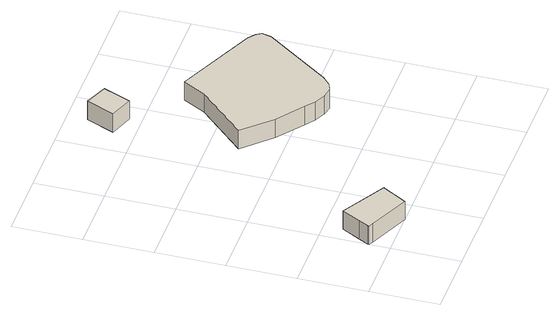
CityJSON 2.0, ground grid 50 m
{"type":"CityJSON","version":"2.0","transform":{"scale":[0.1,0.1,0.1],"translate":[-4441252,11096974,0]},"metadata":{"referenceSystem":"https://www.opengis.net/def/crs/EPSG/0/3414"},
"CityObjects":{
"building1":{"type":"Building","attributes":{"osm_osm_type":"way","osm_place_rank":30,"osm_category":"building","osm_type":"commercial","osm_importance":1e-05,"osm_addresstype":"building","osm_name":"BNI","osm_display_name":"BNI, 30, King Street, Cheap, City of London, Greater London, England, EC2V 8EA, United Kingdom","osm_building":"Y","hdb_max_floor_lvl":5,"hdb_code":"3","hdb_area":"King Street 30","hdb_year":"1991-92","hdb_affordable":"53","hdb_insurance_price":"30000","height":15.3},"geometry":[{"type":"Solid","lod":"1","boundaries":[[[[0,1,2,3]],[[1,4,5,2]],[[4,6,7,5]],[[6,8,9,7]],[[8,10,11,9]],[[10,12,13,11]],[[12,14,15,13]],[[14,16,17,15]],[[16,0,3,17]],[[3,2,5,7,9,11,13,15,17]],[[16,14,12,10,8,6,4,1,0]]]]}]},
"building2":{"type":"Building","attributes":{"osm_osm_type":"way","osm_place_rank":30,"osm_category":"amenity","osm_type":"cafe","osm_importance":1e-05,"osm_addresstype":"amenity","osm_name":"Black Sheep Coffee","osm_display_name":"Black Sheep Coffee, 125, Wood Street, Cheap, City of London, Greater London, England, EC2V 7AN, United Kingdom","osm_building":"Y","hdb_max_floor_lvl":5,"hdb_code":"2","hdb_area":"Wood Street 125","hdb_year":"1991-92","hdb_affordable":"53","hdb_insurance_price":"500000","height":15.3},"geometry":[{"type":"Solid","lod":"1","boundaries":[[[[18,19,20,21]],[[19,22,23,20]],[[22,24,25,23]],[[24,18,21,25]],[[21,20,23,25]],[[24,22,19,18]]]]}]},
"building3":{"type":"Building","attributes":{"osm_osm_type":"way","osm_place_rank":30,"osm_category":"building","osm_type":"office","osm_importance":1e-05,"osm_addresstype":"building","osm_display_name":"20, Gresham Street, Cheap, City of London, Greater London, England, EC2V 7JE, United Kingdom","osm_building":"Y","hdb_max_floor_lvl":5,"hdb_code":"1","hdb_area":"gresham street 20","hdb_year":"1991-92","hdb_affordable":"0","hdb_insurance_price":"10000","height":15.3},"geometry":[{"type":"Solid","lod":"1","boundaries":[[[[26,27,28,29]],[[27,30,31,28]],[[30,32,33,31]],[[32,34,35,33]],[[34,36,37,35]],[[36,38,39,37]],[[38,40,41,39]],[[40,42,43,41]],[[42,44,45,43]],[[44,46,47,45]],[[46,48,49,47]],[[48,50,51,49]],[[50,52,53,51]],[[52,26,29,53]],[[29,28,31,33,35,37,39,41,43,45,47,49,51,53]],[[52,50,48,46,44,42,40,38,36,34,32,30,27,26]]]]}]}
},
"vertices":[
[118,371,0],[47,235,0],[47,235,153],[118,371,153],[8,166,0],[8,166,153],[3,154,0],[3,154,153],[33,139,0],[33,139,153],[338,5,0],[338,5,153],[438,173,0],[438,173,153],[444,183,0],[444,183,153],[425,195,0],[425,195,153],
[789,2358,0],[702,2154,0],[702,2154,153],[789,2358,153],[873,2091,0],[873,2091,153],[956,2292,0],[956,2292,153],
[1183,1802,0],[1092,1636,0],[1092,1636,153],[1183,1802,153],[769,1297,0],[769,1297,153],[961,1096,0],[961,1096,153],[1152,954,0],[1152,954,153],[1223,896,0],[1223,896,153],[1305,859,0],[1305,859,153],[1376,846,0],[1376,846,153],[1434,865,0],[1434,865,153],[1496,922,0],[1496,922,153],[1832,1393,0],[1832,1393,153],[1848,1461,0],[1848,1461,153],[1823,1499,0],[1823,1499,153],[1771,1539,0],[1771,1539,153]
]}
